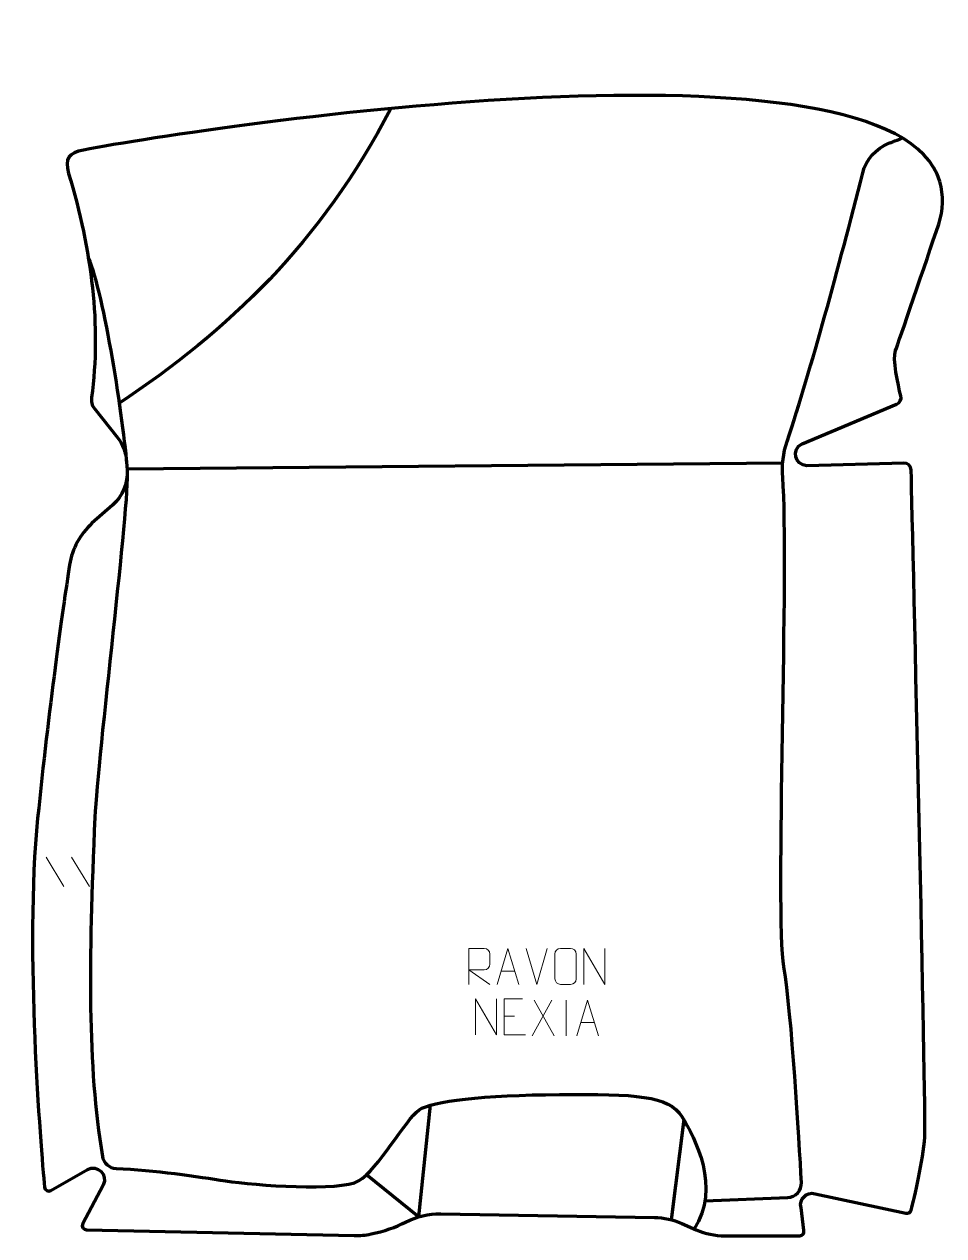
# Model space of a CAD drawing. Header units: millimetres. Extents: x -322 to 317, y -397 to 446.
import ezdxf

# ---------------------------------------------------------------- set-up
doc = ezdxf.new("R2010")
doc.units = ezdxf.units.MM
doc.header["$MEASUREMENT"] = 0
for name, color, linetype in [('layer 1', 7, 'Continuous'), ('layer 2', 7, 'Continuous'), ('layer 3', 7, 'Continuous')]:
    doc.layers.add(name, color=color, linetype=linetype)

msp = doc.modelspace()

# ---------------------------------------------------------------- linework, layer by layer
at = {"layer": 'layer 1', "color": 250, "lineweight": 9}
for points in [[(-307.1131, -133.3139), (-307.1131, -133.3139), (-294.7488, -153.8582), (-294.7488, -153.8582)], [(-289.3832, -133.3139), (-289.3832, -133.3139), (-277.0189, -153.8582), (-277.0189, -153.8582)], [(34.2888, -221.8328), (34.2888, -221.8328), (26.967, -196.8792), (26.967, -196.8792)], [(41.6107, -196.8792), (41.6107, -196.8792), (34.2889, -221.8328), (34.2889, -221.8328)], [(9.5164, -212.5833), (9.5164, -212.5833), (19.0121, -212.5833), (19.0121, -212.5833)], [(44.8177, -232.754), (44.8177, -232.754), (31.0771, -257.6498), (31.0771, -257.6498)], [(32.5317, -232.754), (32.5317, -232.754), (46.2723, -257.7075), (46.2723, -257.7075)], [(54.6747, -232.7437), (54.6747, -232.7437), (54.6747, -257.7178), (54.6747, -257.7178)], [(11.4994, -243.8971), (11.4994, -243.8971), (18.6675, -243.8971), (18.6675, -243.8971)], [(64.9268, -248.4581), (64.9268, -248.4581), (74.4225, -248.4581), (74.4225, -248.4581)]]:
    msp.add_open_spline(points, degree=3, dxfattribs=at)
for points, knots in [([(-13.0678, -221.8327), (-13.0678, -221.8327), (-13.0678, -196.8792), (-13.0678, -196.8792), (-13.0678, -196.8792), (-9.473, -196.8792), (-5.8775, -196.8792), (-2.2823, -196.8792), (-2.2823, -196.8792), (0.043, -196.9169), (1.6003, -198.4069), (1.5962, -200.7733), (1.5962, -200.7733), (1.5958, -202.8088), (1.5958, -205.8682), (1.5962, -207.9042), (1.5962, -207.9042), (1.5897, -209.7797), (-0.2226, -211.7215), (-2.2321, -211.7406), (-2.2321, -211.7406), (-2.2321, -211.7406), (-13.0678, -211.7406), (-13.0678, -211.7406), (-13.0678, -211.7406), (-13.0678, -211.7406), (1.5869, -221.8327), (1.5869, -221.8327)], [0, 0, 0, 0, 0.125, 0.125, 0.125, 0.125, 0.25, 0.25, 0.25, 0.25, 0.375, 0.375, 0.375, 0.375, 0.5, 0.5, 0.5, 0.5, 0.625, 0.625, 0.625, 0.625, 0.75, 0.75, 0.75, 0.75, 1, 1, 1, 1]), ([(6.7938, -221.8327), (6.7938, -221.8327), (14.1648, -196.8792), (14.1648, -196.8792), (14.1648, -196.8792), (14.1648, -196.8792), (21.7347, -221.8327), (21.7347, -221.8327)], [0, 0, 0, 0, 0.33333333, 0.33333333, 0.33333333, 0.33333333, 1, 1, 1, 1]), ([(50.7693, -196.8795), (53.095, -196.8795), (55.4211, -196.8795), (57.7472, -196.8795), (57.7472, -196.8795), (59.6938, -196.8439), (61.6852, -198.3355), (61.7119, -200.7731), (61.7119, -200.7731), (61.7115, -206.52), (61.7115, -212.2673), (61.7119, -218.015), (61.7119, -218.015), (61.5721, -220.3384), (59.8949, -221.818), (57.7472, -221.8288), (57.7472, -221.8288), (55.4153, -221.8284), (53.0834, -221.8284), (50.7519, -221.8288), (50.7519, -221.8288), (48.8269, -221.9342), (46.8548, -220.0497), (46.866, -218.0324), (46.866, -218.0324), (46.8663, -212.2623), (46.8663, -206.4926), (46.866, -200.7233), (46.866, -200.7233), (46.8702, -198.5852), (48.6169, -196.866), (50.7693, -196.8795)], [0, 0, 0, 0, 0.11111111, 0.11111111, 0.11111111, 0.11111111, 0.22222222, 0.22222222, 0.22222222, 0.22222222, 0.33333333, 0.33333333, 0.33333333, 0.33333333, 0.44444444, 0.44444444, 0.44444444, 0.44444444, 0.55555556, 0.55555556, 0.55555556, 0.55555556, 0.66666667, 0.66666667, 0.66666667, 0.66666667, 0.77777778, 0.77777778, 0.77777778, 0.77777778, 1, 1, 1, 1]), ([(66.9615, -221.8327), (66.9615, -221.8327), (66.9615, -196.8792), (66.9615, -196.8792), (66.9615, -196.8792), (66.9615, -196.8792), (81.6163, -221.8327), (81.6163, -221.8327), (81.6163, -221.8327), (81.6163, -221.8327), (81.6163, -196.8792), (81.6163, -196.8792)], [0, 0, 0, 0, 0.25, 0.25, 0.25, 0.25, 0.5, 0.5, 0.5, 0.5, 1, 1, 1, 1]), ([(-8.3951, -256.9709), (-8.3951, -256.9709), (-8.3951, -232.0174), (-8.3951, -232.0174), (-8.3951, -232.0174), (-8.3951, -232.0174), (6.2597, -256.9709), (6.2597, -256.9709), (6.2597, -256.9709), (6.2597, -256.9709), (6.2597, -232.0174), (6.2597, -232.0174)], [0, 0, 0, 0, 0.25, 0.25, 0.25, 0.25, 0.5, 0.5, 0.5, 0.5, 1, 1, 1, 1]), ([(24.3733, -232.0174), (24.3733, -232.0174), (11.4994, -232.0174), (11.4994, -232.0174), (11.4994, -232.0174), (11.4994, -232.0174), (11.4994, -256.971), (11.4994, -256.971), (11.4994, -256.971), (11.4994, -256.971), (26.3652, -256.971), (26.3652, -256.971)], [0, 0, 0, 0, 0.25, 0.25, 0.25, 0.25, 0.5, 0.5, 0.5, 0.5, 1, 1, 1, 1]), ([(62.2042, -257.7075), (62.2042, -257.7075), (69.5752, -232.754), (69.5752, -232.754), (69.5752, -232.754), (69.5752, -232.754), (77.1451, -257.7075), (77.1451, -257.7075)], [0, 0, 0, 0, 0.33333333, 0.33333333, 0.33333333, 0.33333333, 1, 1, 1, 1])]:
    msp.add_open_spline(points, degree=3, knots=knots, dxfattribs=at)
at = {"layer": 'layer 2', "color": 12, "lineweight": 200}
msp.add_open_spline([(314.5866, 336.9349), (317.4212, 327.171), (317.1697, 316.774), (313.9093, 307.1435), (313.9093, 307.1435), (305.0055, 280.8443), (286.1362, 225.2052), (283.8629, 219.3018), (283.8629, 219.3018), (281.5881, 213.3938), (285.5477, 195.7236), (287.5677, 187.6227), (287.5677, 187.6227), (288.1646, 185.2302), (286.9207, 182.7625), (284.6432, 181.8114), (284.6432, 181.8114), (284.6432, 181.8114), (218.8106, 154.3209), (218.8106, 154.3209), (218.8106, 154.3209), (211.0763, 150.688), (213.6678, 139.0978), (222.2146, 139.0978), (222.2146, 139.0978), (222.2146, 139.0978), (289.6036, 140.9573), (289.6036, 140.9573), (289.6036, 140.9573), (292.3715, 141.0338), (294.6744, 138.8494), (294.7401, 136.0844), (294.7401, 136.0844), (295.9137, 86.807), (305.304, -309.6673), (304.1832, -328.142), (304.1832, -328.142), (303.1993, -344.3567), (296.9527, -370.2764), (294.7725, -378.9427), (294.7725, -378.9427), (294.3661, -380.5584), (292.7197, -381.5314), (291.1061, -381.1112), (291.1061, -381.1112), (291.1061, -381.1112), (227.8735, -367.5219), (227.8735, -367.5219), (227.8735, -367.5219), (221.9553, -365.9795), (216.5641, -371.3724), (218.1157, -377.2818), (218.1157, -377.2818), (218.1157, -377.2818), (220.124, -393.0394), (220.124, -393.0394), (220.124, -393.0394), (220.6225, -394.9387), (219.1878, -396.7961), (217.2217, -396.7961), (217.2217, -396.7961), (217.2217, -396.7961), (165.2304, -396.7961), (165.2304, -396.7961), (165.2304, -396.7961), (158.3325, -396.7961), (151.5095, -395.3705), (145.1898, -392.6086), (145.1898, -392.6086), (145.1898, -392.6086), (135.2566, -388.2677), (135.2566, -388.2677), (135.2566, -388.2677), (129.2019, -385.6215), (122.6826, -384.2009), (116.0747, -384.0876), (116.0747, -384.0876), (116.0747, -384.0876), (-32.4366, -381.5384), (-32.4366, -381.5384), (-32.4366, -381.5384), (-40.9566, -381.3924), (-49.418, -383.2833), (-56.9543, -387.2556), (-56.9543, -387.2556), (-63.8935, -390.9125), (-72.0345, -393.5837), (-81.0261, -395.5568), (-81.0261, -395.5568), (-84.8566, -396.3978), (-88.7777, -396.7643), (-92.6985, -396.6811), (-92.6985, -396.6811), (-92.6985, -396.6811), (-278.9726, -392.7219), (-278.9726, -392.7219), (-278.9726, -392.7219), (-281.2201, -392.6742), (-282.6185, -390.2651), (-281.5436, -388.2927), (-281.5436, -388.2927), (-281.5436, -388.2927), (-267.4907, -361.5112), (-267.4907, -361.5112), (-267.4907, -361.5112), (-263.6853, -354.5291), (-271.3099, -346.8826), (-278.3143, -350.6563), (-278.3143, -350.6563), (-278.3143, -350.6563), (-303.8148, -365.3929), (-303.8148, -365.3929), (-303.8148, -365.3929), (-305.7099, -366.4142), (-308.0323, -365.1685), (-308.2267, -363.0264), (-308.2267, -363.0264), (-310.6411, -336.4051), (-322.3148, -198.0125), (-312.986, -106.2592), (-312.986, -106.2592), (-305.3233, -30.8959), (-295.7182, 38.9142), (-290.7158, 70.1541), (-290.7158, 70.1541), (-288.9385, 81.2534), (-283.467, 91.4269), (-275.1834, 99.0342), (-275.1834, 99.0342), (-275.1834, 99.0342), (-260.7989, 111.723), (-260.7989, 111.723), (-260.7989, 111.723), (-253.8788, 117.8274), (-250.1577, 126.7746), (-250.7108, 135.9803), (-250.7108, 135.9803), (-250.7108, 135.9803), (-251.0643, 141.8643), (-251.0643, 141.8643), (-251.0643, 141.8643), (-251.4309, 147.9712), (-253.6601, 153.8196), (-257.4524, 158.6237), (-257.4524, 158.6237), (-257.4524, 158.6237), (-273.4777, 178.9268), (-273.4777, 178.9268), (-273.4777, 178.9268), (-275.1608, 181.0593), (-275.8956, 183.7835), (-275.5291, 186.4741), (-275.5291, 186.4741), (-268.6965, 236.6297), (-275.3128, 288.1892), (-291.4113, 342.5154), (-291.4113, 342.5154), (-294.452, 352.7766), (-291.2585, 356.7925), (-281.1072, 358.7345), (-281.1072, 358.7345), (-192.1698, 375.7484), (282.8332, 446.2997), (314.5866, 336.9349)], degree=3, knots=[0, 0, 0, 0, 0.02380952, 0.02380952, 0.02380952, 0.02380952, 0.04761905, 0.04761905, 0.04761905, 0.04761905, 0.07142857, 0.07142857, 0.07142857, 0.07142857, 0.0952381, 0.0952381, 0.0952381, 0.0952381, 0.11904762, 0.11904762, 0.11904762, 0.11904762, 0.14285714, 0.14285714, 0.14285714, 0.14285714, 0.16666667, 0.16666667, 0.16666667, 0.16666667, 0.19047619, 0.19047619, 0.19047619, 0.19047619, 0.21428571, 0.21428571, 0.21428571, 0.21428571, 0.23809524, 0.23809524, 0.23809524, 0.23809524, 0.26190476, 0.26190476, 0.26190476, 0.26190476, 0.28571429, 0.28571429, 0.28571429, 0.28571429, 0.30952381, 0.30952381, 0.30952381, 0.30952381, 0.33333333, 0.33333333, 0.33333333, 0.33333333, 0.35714286, 0.35714286, 0.35714286, 0.35714286, 0.38095238, 0.38095238, 0.38095238, 0.38095238, 0.4047619, 0.4047619, 0.4047619, 0.4047619, 0.42857143, 0.42857143, 0.42857143, 0.42857143, 0.45238095, 0.45238095, 0.45238095, 0.45238095, 0.47619048, 0.47619048, 0.47619048, 0.47619048, 0.5, 0.5, 0.5, 0.5, 0.52380952, 0.52380952, 0.52380952, 0.52380952, 0.54761905, 0.54761905, 0.54761905, 0.54761905, 0.57142857, 0.57142857, 0.57142857, 0.57142857, 0.5952381, 0.5952381, 0.5952381, 0.5952381, 0.61904762, 0.61904762, 0.61904762, 0.61904762, 0.64285714, 0.64285714, 0.64285714, 0.64285714, 0.66666667, 0.66666667, 0.66666667, 0.66666667, 0.69047619, 0.69047619, 0.69047619, 0.69047619, 0.71428571, 0.71428571, 0.71428571, 0.71428571, 0.73809524, 0.73809524, 0.73809524, 0.73809524, 0.76190476, 0.76190476, 0.76190476, 0.76190476, 0.78571429, 0.78571429, 0.78571429, 0.78571429, 0.80952381, 0.80952381, 0.80952381, 0.80952381, 0.83333333, 0.83333333, 0.83333333, 0.83333333, 0.85714286, 0.85714286, 0.85714286, 0.85714286, 0.88095238, 0.88095238, 0.88095238, 0.88095238, 0.9047619, 0.9047619, 0.9047619, 0.9047619, 0.92857143, 0.92857143, 0.92857143, 0.92857143, 0.95238095, 0.95238095, 0.95238095, 0.95238095, 1, 1, 1, 1], dxfattribs=at)
at = {"layer": 'layer 3', "color": 142, "lineweight": 200}
for points in [[(-67.3062, 387.6433), (-116.0014, 294.1895), (-180.1388, 233.0236), (-256.5417, 182.4209)], [(-250.7767, 136.8295), (-250.7767, 136.8295), (205.3664, 141.0881), (205.3664, 141.0881)], [(136.5442, -315.9428), (136.5442, -315.9428), (127.7188, -385.6707), (127.7188, -385.6707)]]:
    msp.add_open_spline(points, degree=3, dxfattribs=at)
for points, knots in [([(151.2516, -372.5185), (151.2516, -372.5185), (208.8349, -370.1651), (208.8349, -370.1651), (208.8349, -370.1651), (214.395, -369.9263), (218.6904, -365.2026), (218.3913, -359.6509), (218.3913, -359.6509), (216.79, -329.9037), (211.7499, -242.5308), (206.1693, -209.738), (206.1693, -209.738), (199.9918, -173.4397), (210.047, 73.4227), (205.3653, 130.7642), (205.3653, 130.7642), (204.6696, 139.2859), (205.6955, 147.8542), (208.3731, 155.9748), (208.3731, 155.9748), (225.6454, 208.3598), (244.0008, 275.1925), (261.0012, 342.8345), (261.0012, 342.8345), (263.3641, 352.2357), (270.1374, 359.9121), (279.1752, 363.4406), (279.1752, 363.4406), (279.182, 363.4604), (283.283, 365.0472), (288.7503, 367.1991)], [0, 0, 0, 0, 0.11111111, 0.11111111, 0.11111111, 0.11111111, 0.22222222, 0.22222222, 0.22222222, 0.22222222, 0.33333333, 0.33333333, 0.33333333, 0.33333333, 0.44444444, 0.44444444, 0.44444444, 0.44444444, 0.55555556, 0.55555556, 0.55555556, 0.55555556, 0.66666667, 0.66666667, 0.66666667, 0.66666667, 0.77777778, 0.77777778, 0.77777778, 0.77777778, 1, 1, 1, 1]), ([(-277.7244, 283.81), (-266.9664, 258.5698), (-253.4205, 171.5424), (-250.7108, 135.9802), (-250.7108, 135.9802), (-249.0393, 114.0451), (-271.3501, -64.2706), (-273.1429, -105.4631), (-273.1429, -105.4631), (-277.6267, -208.4827), (-278.3901, -277.4585), (-267.9546, -341.5586), (-267.9546, -341.5586), (-267.189, -346.259), (-263.2016, -349.7589), (-258.437, -349.9275), (-258.437, -349.9275), (-231.9582, -350.8652), (-201.0598, -355.7057), (-182.3005, -358.5886), (-182.3005, -358.5886), (-161.5822, -361.7727), (-102.8098, -366.1507), (-89.6617, -358.5886), (-89.6617, -358.5886), (-76.5134, -351.0268), (-56.7952, -315.6047), (-47.6311, -309.2371), (-47.6311, -309.2371), (-38.4673, -302.8691), (-3.0068, -298.8894), (49.9843, -298.4911), (49.9843, -298.4911), (102.9754, -298.0932), (126.0844, -299.0922), (135.2486, -313.8179), (135.2486, -313.8179), (144.4123, -328.5439), (162.3419, -363.5638), (143.8454, -392.0213)], [0, 0, 0, 0, 0.09090909, 0.09090909, 0.09090909, 0.09090909, 0.18181818, 0.18181818, 0.18181818, 0.18181818, 0.27272727, 0.27272727, 0.27272727, 0.27272727, 0.36363636, 0.36363636, 0.36363636, 0.36363636, 0.45454545, 0.45454545, 0.45454545, 0.45454545, 0.54545455, 0.54545455, 0.54545455, 0.54545455, 0.63636364, 0.63636364, 0.63636364, 0.63636364, 0.72727273, 0.72727273, 0.72727273, 0.72727273, 0.81818182, 0.81818182, 0.81818182, 0.81818182, 1, 1, 1, 1]), ([(-39.946, -305.9703), (-39.946, -305.9703), (-48.0609, -383.6421), (-48.0609, -383.6421), (-48.0609, -383.6421), (-48.0609, -383.6421), (-84.2937, -354.4025), (-84.2937, -354.4025)], [0, 0, 0, 0, 0.33333333, 0.33333333, 0.33333333, 0.33333333, 1, 1, 1, 1])]:
    msp.add_open_spline(points, degree=3, knots=knots, dxfattribs=at)

doc.saveas('drawing.dxf')
